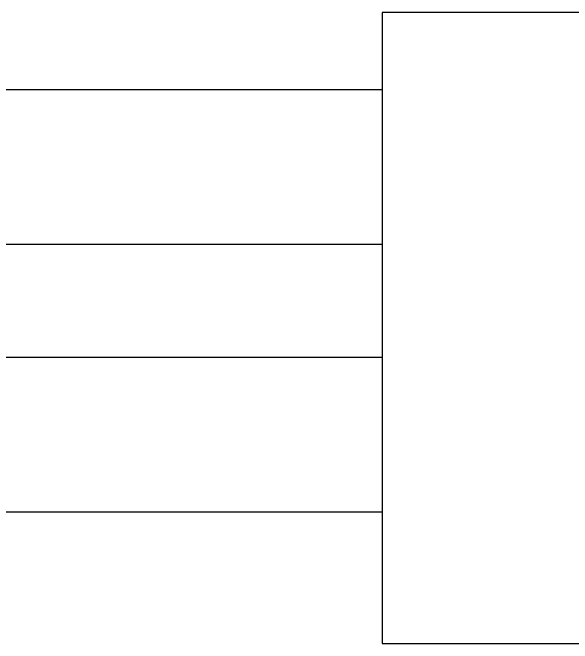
# Model space of a CAD drawing. Header units: inches. Extents: x 450 to 17534, y 459 to 10656.
# Drawn here: x 1594 to 2738, y 1431 to 2720 of the extents above; entities that cross this region are included whole.
import ezdxf

# ---------------------------------------------------------------- set-up
doc = ezdxf.new("R2010")
doc.units = ezdxf.units.IN
doc.header["$LTSCALE"] = 15
doc.header["$MEASUREMENT"] = 0
doc.layers.add('DRAWING', color=7, linetype='Continuous')

msp = doc.modelspace()

# ---------------------------------------------------------------- linework, layer by layer
at = {"layer": 'DRAWING'}
msp.add_lwpolyline([(2349.20741, 1430.87583), (2787.08355, 1430.87583), (2787.08355, 2719.58373), (2349.20741, 2719.58373)], close=True, dxfattribs=at)
for points in [[(2349.20741, 2561.63904), (695.00911, 2561.63904)], [(2349.20741, 2245.74965), (670.68306, 2245.74965)], [(2349.20741, 2014.90738), (658.51978, 2014.90738)], [(2349.20741, 1699.01799), (622.02993, 1699.01799)]]:
    msp.add_lwpolyline(points, dxfattribs=at)

doc.saveas('drawing.dxf')
